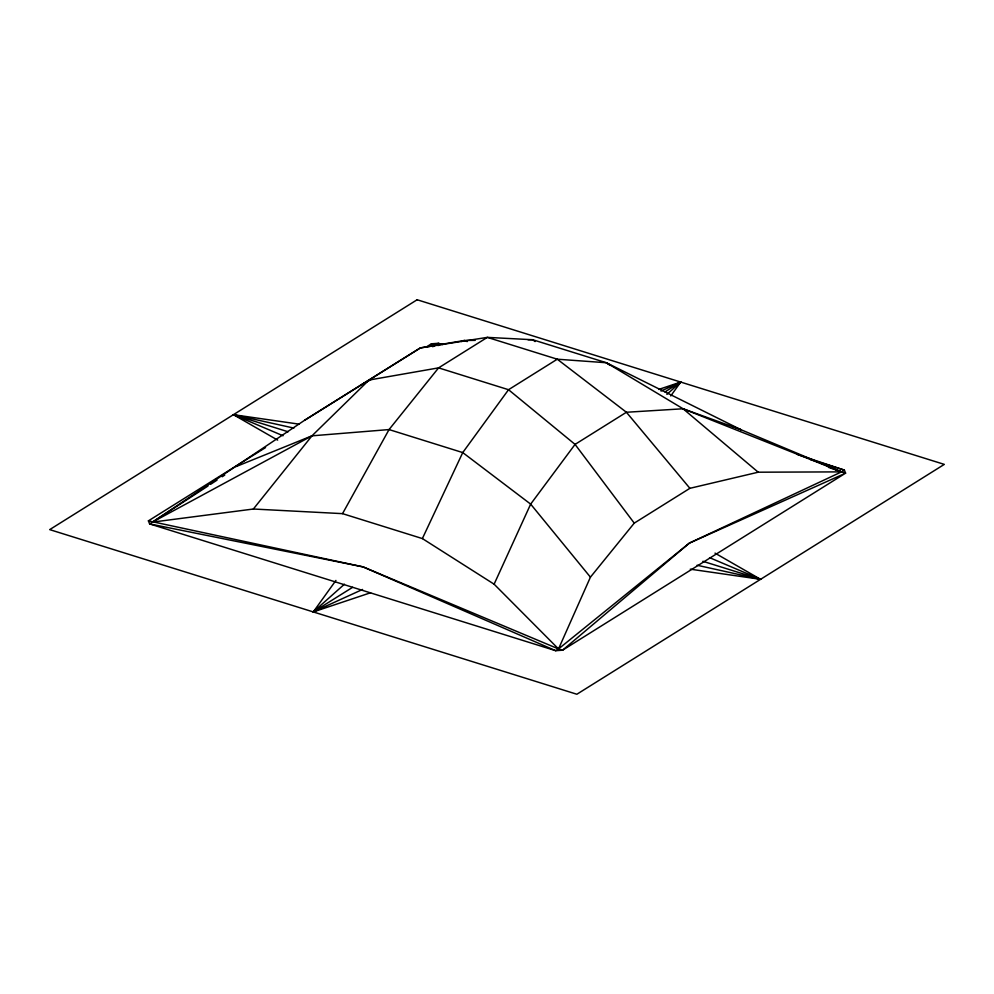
<?xml version="1.0" encoding="UTF-8"?>
<svg xmlns="http://www.w3.org/2000/svg" width="994" height="994" viewBox="0 0 994 994"><rect width="100%" height="100%" fill="white"/><g stroke="black" fill="none" stroke-linecap="round" stroke-linejoin="round"><path stroke-width="1.49" d="M797.3 454.457L844.366 470.1L845.596 473.144L841.533 471.877L758.211 472.2L689.898 488.315L634.247 523.13L590.424 577.166L558.516 648.933L555.696 650.697L149.634 523.9L148.404 520.856L265.56 447.561M148.404 520.856L363.083 566.891L558.516 648.933L689.376 543.097L845.596 473.144L562.579 650.2L558.516 648.933L494.117 584.186L530.659 504.12L575.054 444.393L626.419 412.262L683.077 408.77L741.015 429.731L841.533 471.877L844.366 470.1L810.284 459.464M689.898 488.315L626.419 412.262L557.274 359.207L487.333 337.376L438.59 367.867L368.998 380.043L311.967 435.832L152.467 522.123L304.698 420.213L420.363 347.912L487.333 337.376L532.672 339.724L606.365 362.735L683.077 408.77L841.533 471.877L689.376 543.097L562.579 650.2L555.696 650.697L363.083 566.891L149.634 523.9L152.467 522.123L253.371 509.015L342.532 513.649L422.375 538.574L462.744 452.581L508.53 389.71L557.274 359.207L606.365 362.735L741.015 429.731L732.404 426.351M342.532 513.649L389.052 429.57L438.59 367.867L508.53 389.71L575.054 444.393L634.247 523.13M370.588 592.759L313.284 611.931L335.922 580.421M670.751 395.935L680.716 382.069L658.674 389.449M253.371 509.015L311.967 435.832L389.052 429.57L462.744 452.581L530.659 504.12L590.424 577.166M362.549 589.454L313.284 611.931L344.446 584.199M666.875 394.394L680.716 382.069L661.01 391.064M152.467 522.123L207.982 486.004M210.566 484.327L217.015 480.127M222.184 476.76L224.768 475.082M304.698 420.213L420.363 347.912L464.384 340.482L475.256 340.358M426.153 347.105L431.421 343.8L438.304 343.303L442.765 344.595M432.812 346.657L438.304 343.303L441.274 344.222M313.284 611.931L352.621 587.317M664.974 391.909L680.716 382.069M360.35 385.411L370.924 379.633M432.738 346.508L435.484 345.067L438.491 345.514M236.174 466.546L311.967 435.832M461.514 341.489L464.384 340.482L467.255 341.601M528.013 339.774L532.672 339.724L535.07 341.563M277.649 440.106L233.416 414.684L299.132 424.152M690.283 569.177L760.584 579.316L715.009 553.124M283.041 435.757L233.416 414.684L293.889 428.091M697.092 565.238L760.584 579.316L709.542 557.634M431.421 343.8L435.484 345.067M233.416 414.684L288.148 431.781M702.895 561.299L760.584 579.316M828.387 467.329L841.533 471.877M422.375 538.574L494.117 584.186M606.365 362.735L610.167 365.419M683.077 408.77L758.211 472.2M417.132 299.753L49.7 529.616L576.868 694.247L944.3 464.384L417.132 299.753"/></g></svg>
